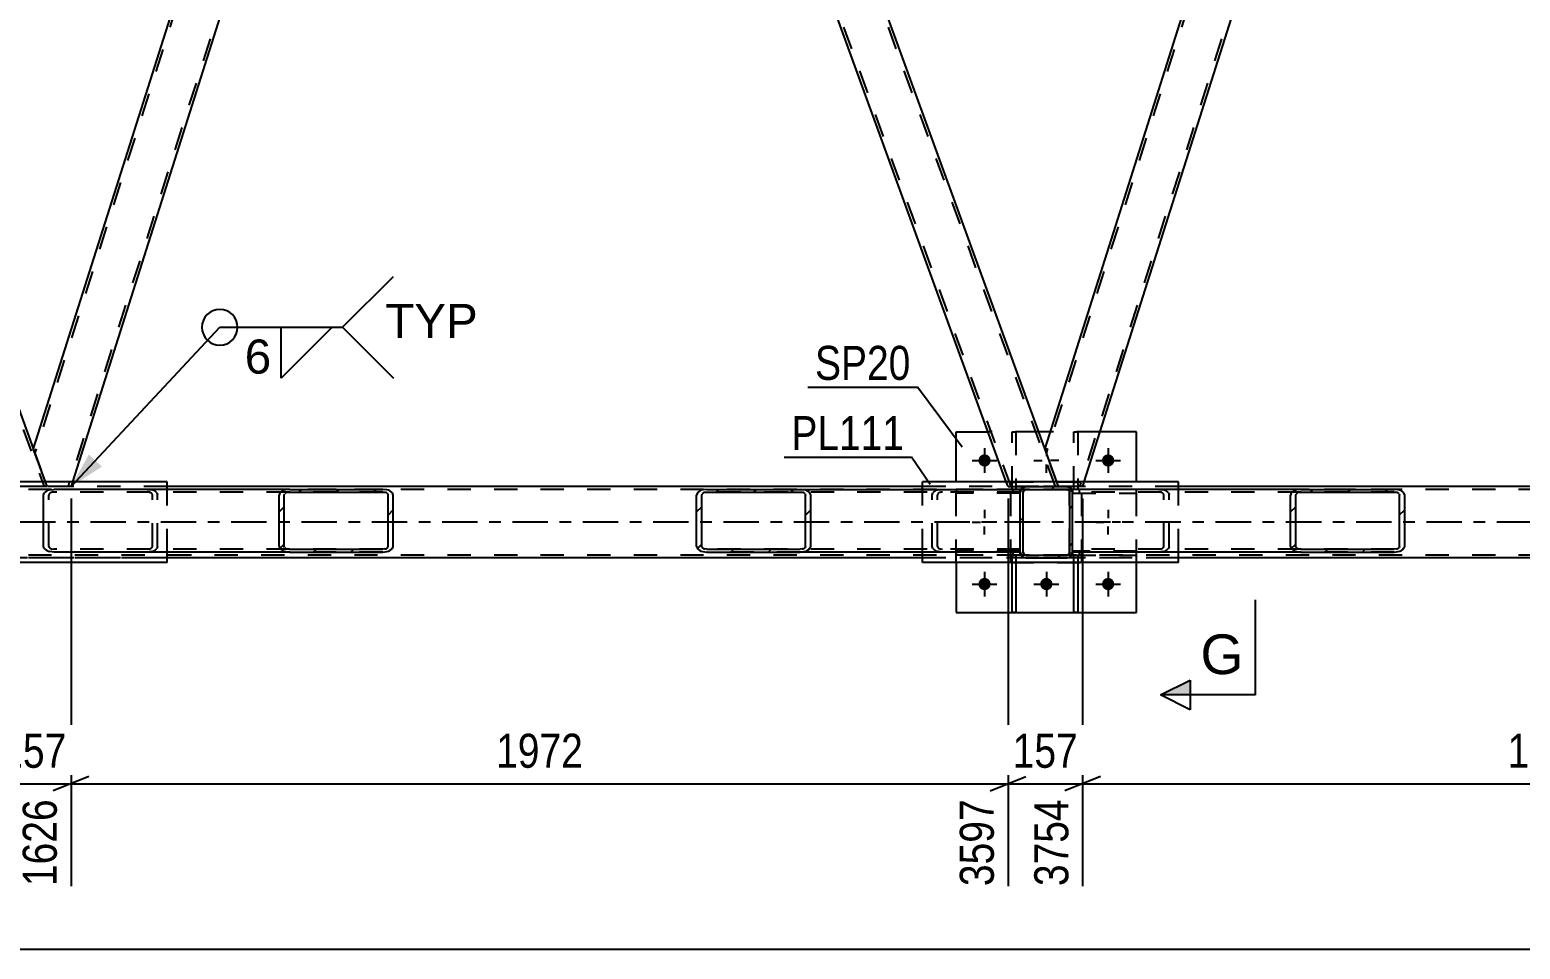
# Model space of a CAD drawing. Header units: millimetres. Extents: x -777 to 412, y -850 to -9.
# Drawn here: x -600.9 to -475.5, y -425.1 to -347.7 of the extents above; entities that cross this region are included whole.
import ezdxf

# ---------------------------------------------------------------- set-up
doc = ezdxf.new("R2010")
doc.units = ezdxf.units.MM
doc.linetypes.add('DXK_LINE_DOT2', pattern=[3.9198, 1.9599, -1.9599])
doc.linetypes.add('DXK_LINE_DOT3', pattern=[5.9187, 2.979, -0.9799, 0.9799, -0.9799])
doc.styles.add('Arial', font='ARIAL.TTF', dxfattribs={"height": 0.2})
doc.styles.add('Arial Narrow', font='ARIALN.TTF', dxfattribs={"height": 0.2})

# ---------------------------------------------------------------- blocks, each defined once
blk = doc.blocks.new('Part-570390744-11806 - 11758')
at = {"linetype": 'Continuous'}
h = blk.add_hatch(dxfattribs=at)
h.set_pattern_fill('', scale=0.7, style=0, pattern_type=0)
h.set_pattern_definition([(45, (-544.764, -391.369), (-1.57154, 1.57154), [])])
h.paths.add_polyline_path([(-544.83, -391.19), (-544.76, -391.37), (-544.57, -391.52), (-544.29, -391.63), (-543.96, -391.67), (-536.1, -391.67), (-535.76, -391.63), (-535.48, -391.52), (-535.29, -391.37), (-535.22, -391.19), (-535.22, -386.87), (-535.29, -386.68), (-535.48, -386.53), (-535.76, -386.42), (-536.1, -386.39), (-543.96, -386.39), (-544.29, -386.42), (-544.57, -386.53), (-544.76, -386.68), (-544.83, -386.87)])
h.paths.add_polyline_path([(-544.36, -386.77), (-544.27, -386.7), (-544.12, -386.64), (-543.96, -386.63), (-536.1, -386.63), (-535.93, -386.64), (-535.79, -386.7), (-535.69, -386.77), (-535.66, -386.87), (-535.66, -391.19), (-535.69, -391.28), (-535.79, -391.36), (-535.93, -391.41), (-536.1, -391.43), (-543.96, -391.43), (-544.12, -391.41), (-544.27, -391.36), (-544.36, -391.28), (-544.39, -391.19), (-544.39, -386.87)])
at = {"color": 2, "linetype": 'Continuous'}
for p, q in [((-544.76, -386.68), (-544.83, -386.87)), ((-544.83, -391.19), (-544.83, -386.87)), ((-544.39, -386.87), (-544.36, -386.77)), ((-544.39, -391.19), (-544.39, -386.87)), ((-543.96, -386.39), (-544.29, -386.42)), ((-544.12, -386.64), (-543.96, -386.63)), ((-543.96, -386.39), (-536.1, -386.39)), ((-543.96, -386.63), (-536.1, -386.63)), ((-536.1, -386.39), (-517.58, -386.39)), ((-535.76, -386.42), (-536.1, -386.39)), ((-536.1, -386.63), (-535.93, -386.64)), ((-535.69, -386.77), (-535.66, -386.87)), ((-535.66, -391.19), (-535.66, -386.87)), ((-535.22, -386.87), (-535.29, -386.68)), ((-535.22, -391.19), (-535.22, -386.87)), ((-517.58, -386.39), (-517.58, -386.42)), ((-517.58, -386.42), (-517.58, -386.64)), ((-544.83, -391.19), (-544.76, -391.37)), ((-544.36, -391.28), (-544.39, -391.19)), ((-535.66, -391.19), (-535.69, -391.28)), ((-535.29, -391.37), (-535.22, -391.19)), ((-544.29, -391.63), (-543.96, -391.67)), ((-543.96, -391.43), (-544.12, -391.41)), ((-543.96, -391.43), (-536.1, -391.43)), ((-543.96, -391.67), (-536.1, -391.67)), ((-535.93, -391.41), (-536.1, -391.43)), ((-536.1, -391.67), (-535.76, -391.63)), ((-517.58, -391.67), (-536.1, -391.67))]:
    blk.add_line(p, q, dxfattribs=at)
at = {"color": 7, "linetype": 'DXK_LINE_DOT2'}
for p, q in [((-543.96, -386.39), (-536.1, -386.39)), ((-517.58, -386.63), (-543.96, -386.63)), ((-525, -386.87), (-524.93, -386.68)), ((-525, -391.19), (-525, -386.87)), ((-524.53, -386.77), (-524.56, -386.87)), ((-524.56, -391.19), (-524.56, -386.87)), ((-524.46, -386.42), (-524.13, -386.39)), ((-524.13, -386.63), (-524.3, -386.64)), ((-517.58, -391.67), (-517.58, -386.64)), ((-524.93, -391.37), (-525, -391.19)), ((-524.56, -391.19), (-524.53, -391.28)), ((-517.58, -391.43), (-543.96, -391.43)), ((-536.1, -391.67), (-543.96, -391.67)), ((-524.13, -391.67), (-524.46, -391.63)), ((-524.3, -391.41), (-524.13, -391.43))]:
    blk.add_line(p, q, dxfattribs=at)
at = {"color": 2, "linetype": 'Continuous'}
for centre, radius, start, end in [((-544.16, -387.23), 0.817, 99.5182, 138.0638), ((-544.06, -387.05), 0.409, 99.5182, 138.0638), ((-536, -387.05), 0.409, 41.9363, 80.4819), ((-535.9, -387.23), 0.817, 41.9363, 80.4819), ((-544.16, -390.82), 0.817, 221.9363, 260.4819), ((-544.06, -391), 0.409, 221.9363, 260.4819), ((-536, -391), 0.409, 279.5182, 318.0638), ((-535.9, -390.82), 0.817, 279.5182, 318.0638)]:
    blk.add_arc(centre, radius, start, end, dxfattribs=at)
at = {"color": 7, "linetype": 'DXK_LINE_DOT2'}
for centre, radius, start, end in [((-524.33, -387.23), 0.817, 99.5182, 138.0638), ((-524.23, -387.05), 0.409, 99.5182, 138.0638), ((-524.33, -390.82), 0.817, 221.9363, 260.4819), ((-524.23, -391), 0.409, 221.9363, 260.4819)]:
    blk.add_arc(centre, radius, start, end, dxfattribs=at)
blk = doc.blocks.new('Part-570390744-11826 - 11758')
at = {"color": 7, "linetype": 'DXK_LINE_DOT2'}
for p, q in [((-563.69, -267.16), (-600.52, -383.33)), ((-563.94, -267.16), (-564.06, -267.56)), ((-563.94, -267.16), (-561.92, -267.16)), ((-561.92, -267.16), (-561.78, -267.56)), ((-560.89, -270), (-597.73, -386.16)), ((-599.49, -386.16), (-599.64, -385.76)), ((-597.48, -386.16), (-599.49, -386.16)), ((-597.35, -385.76), (-597.48, -386.16))]:
    blk.add_line(p, q, dxfattribs=at)
at = {"color": 2, "linetype": 'Continuous'}
for p, q in [((-564.06, -267.56), (-600.66, -382.96)), ((-561.78, -267.56), (-560.76, -270.37)), ((-560.76, -270.37), (-597.35, -385.76)), ((-599.64, -385.76), (-600.66, -382.96))]:
    blk.add_line(p, q, dxfattribs=at)
blk = doc.blocks.new('Part-570390744-11891 - 11758')
at = {"color": 7, "linetype": 'DXK_LINE_DOT2'}
for p, q in [((-589.39, -386.16), (-610.94, -386.16)), ((-504.26, -386.16), (-525.8, -386.16)), ((-54.26, -386.4), (-662.51, -386.4)), ((-54.26, -391.92), (-662.51, -391.92)), ((-54.26, -392.16), (-610.94, -392.16)), ((-589.39, -392.16), (-610.94, -392.16)), ((-504.26, -392.16), (-525.8, -392.16))]:
    blk.add_line(p, q, dxfattribs=at)
at = {"color": 2, "linetype": 'Continuous'}
for p, q in [((-525.8, -386.16), (-589.39, -386.16)), ((-440.67, -386.16), (-504.26, -386.16)), ((-525.8, -392.16), (-589.39, -392.16)), ((-440.67, -392.16), (-504.26, -392.16))]:
    blk.add_line(p, q, dxfattribs=at)
at = {"color": 7, "linetype": 'DXK_LINE_DOT3'}
blk.add_line((-54.26, -389.16), (-662.51, -389.16), dxfattribs=at)
blk = doc.blocks.new('Part-570390744-11831 - 11758')
at = {"color": 7, "linetype": 'DXK_LINE_DOT2'}
for p, q in [((-478.55, -267.16), (-515.39, -383.33)), ((-478.8, -267.16), (-478.93, -267.56)), ((-478.8, -267.16), (-476.79, -267.16)), ((-476.79, -267.16), (-476.65, -267.56)), ((-475.76, -270), (-512.59, -386.16)), ((-514.36, -386.16), (-514.5, -385.76)), ((-512.34, -386.16), (-514.36, -386.16)), ((-512.22, -385.76), (-512.34, -386.16))]:
    blk.add_line(p, q, dxfattribs=at)
at = {"color": 2, "linetype": 'Continuous'}
for p, q in [((-478.93, -267.56), (-515.52, -382.96)), ((-476.65, -267.56), (-475.62, -270.37)), ((-475.62, -270.37), (-512.22, -385.76)), ((-514.5, -385.76), (-515.52, -382.96))]:
    blk.add_line(p, q, dxfattribs=at)
blk = doc.blocks.new('Part-570390744-11848 - 11758')
at = {"color": 7, "linetype": 'DXK_LINE_DOT2'}
for p, q in [((-642.8, -267.16), (-647.06, -267.16)), ((-647.06, -267.16), (-646.91, -267.56)), ((-646.8, -267.16), (-603.49, -386.16)), ((-643.06, -267.16), (-599.75, -386.16)), ((-642.8, -267.16), (-642.66, -267.56)), ((-600.66, -382.96), (-599.49, -386.16)), ((-603.89, -385.76), (-603.75, -386.16)), ((-599.49, -386.16), (-603.75, -386.16))]:
    blk.add_line(p, q, dxfattribs=at)
at = {"color": 2, "linetype": 'Continuous'}
for p, q in [((-646.91, -267.56), (-603.89, -385.76)), ((-642.66, -267.56), (-600.66, -382.96))]:
    blk.add_line(p, q, dxfattribs=at)
blk = doc.blocks.new('Part-570390744-11853 - 11758')
at = {"color": 7, "linetype": 'DXK_LINE_DOT2'}
for p, q in [((-557.67, -267.16), (-561.92, -267.16)), ((-560.76, -270.37), (-561.92, -267.16)), ((-518.36, -386.16), (-561.67, -267.16)), ((-514.61, -386.16), (-557.92, -267.16)), ((-557.52, -267.56), (-557.67, -267.16)), ((-514.36, -386.16), (-515.52, -382.96)), ((-518.61, -386.16), (-518.76, -385.76)), ((-518.61, -386.16), (-514.36, -386.16))]:
    blk.add_line(p, q, dxfattribs=at)
at = {"color": 2, "linetype": 'Continuous'}
for p, q in [((-515.52, -382.96), (-557.52, -267.56)), ((-518.76, -385.76), (-560.76, -270.37))]:
    blk.add_line(p, q, dxfattribs=at)
blk = doc.blocks.new('Part-570390744-11858 - 11758')
at = {"color": 7, "linetype": 'DXK_LINE_DOT2'}
for p, q in [((-472.53, -267.16), (-476.79, -267.16)), ((-475.62, -270.37), (-476.79, -267.16)), ((-433.22, -386.16), (-476.54, -267.16)), ((-429.48, -386.16), (-472.79, -267.16)), ((-472.39, -267.56), (-472.53, -267.16)), ((-429.22, -386.16), (-430.39, -382.96)), ((-433.48, -386.16), (-433.62, -385.76)), ((-433.48, -386.16), (-429.22, -386.16))]:
    blk.add_line(p, q, dxfattribs=at)
at = {"color": 2, "linetype": 'Continuous'}
for p, q in [((-430.39, -382.96), (-472.39, -267.56)), ((-433.62, -385.76), (-475.62, -270.37))]:
    blk.add_line(p, q, dxfattribs=at)
blk = doc.blocks.new('Part-570390744-11873 - 11758')
at = {"linetype": 'Continuous'}
h = blk.add_hatch(dxfattribs=at)
h.set_pattern_fill('', scale=0.7, style=0, pattern_type=0)
h.set_pattern_definition([(45, (-517.4402, -392.0184), (-1.57154, 1.57154), [])])
h.paths.add_polyline_path([(-517.54, -391.86), (-517.44, -392.02), (-517.28, -392.12), (-517.1, -392.16), (-513.66, -392.16), (-513.48, -392.12), (-513.32, -392.02), (-513.22, -391.86), (-513.18, -391.68), (-513.18, -386.64), (-513.22, -386.46), (-513.32, -386.3), (-513.48, -386.2), (-513.66, -386.16), (-517.1, -386.16), (-517.28, -386.2), (-517.44, -386.3), (-517.54, -386.46), (-517.58, -386.64), (-517.58, -391.68)])
h.paths.add_polyline_path([(-517.34, -386.64), (-517.32, -386.55), (-517.27, -386.47), (-517.19, -386.42), (-517.1, -386.4), (-513.66, -386.4), (-513.57, -386.42), (-513.49, -386.47), (-513.44, -386.55), (-513.42, -386.64), (-513.42, -391.68), (-513.44, -391.77), (-513.49, -391.85), (-513.57, -391.9), (-513.66, -391.92), (-517.1, -391.92), (-517.19, -391.9), (-517.27, -391.85), (-517.32, -391.77), (-517.34, -391.68)])
at = {"color": 7, "linetype": 'DXK_LINE_DOT2'}
for p, q in [((-517.28, -386.2), (-517.1, -386.16)), ((-517.1, -386.16), (-513.66, -386.16)), ((-513.66, -386.16), (-513.48, -386.2)), ((-517.58, -386.64), (-517.54, -386.46)), ((-517.58, -391.68), (-517.58, -386.64)), ((-517.32, -386.55), (-517.34, -386.64)), ((-517.34, -391.68), (-517.34, -386.64)), ((-517.27, -386.47), (-517.32, -386.55)), ((-517.19, -386.42), (-517.27, -386.47)), ((-517.1, -386.4), (-517.19, -386.42)), ((-513.66, -386.4), (-517.1, -386.4)), ((-513.57, -386.42), (-513.66, -386.4)), ((-513.49, -386.47), (-513.57, -386.42)), ((-513.44, -386.55), (-513.49, -386.47)), ((-513.42, -386.64), (-513.44, -386.55)), ((-513.42, -391.68), (-513.42, -386.64)), ((-513.22, -386.46), (-513.18, -386.64)), ((-513.18, -391.68), (-513.18, -386.64)), ((-517.54, -391.86), (-517.58, -391.68)), ((-517.34, -391.68), (-517.32, -391.77)), ((-517.32, -391.77), (-517.27, -391.85)), ((-517.1, -392.16), (-517.28, -392.12)), ((-517.27, -391.85), (-517.19, -391.9)), ((-517.19, -391.9), (-517.1, -391.92)), ((-517.1, -391.92), (-513.66, -391.92)), ((-517.1, -392.16), (-513.66, -392.16)), ((-513.66, -391.92), (-513.57, -391.9)), ((-513.48, -392.12), (-513.66, -392.16)), ((-513.57, -391.9), (-513.49, -391.85)), ((-513.49, -391.85), (-513.44, -391.77)), ((-513.44, -391.77), (-513.42, -391.68)), ((-513.18, -391.68), (-513.22, -391.86))]:
    blk.add_line(p, q, dxfattribs=at)
at = {"color": 2, "linetype": 'Continuous'}
for p, q in [((-517.1, -386.16), (-517.28, -386.2)), ((-517.1, -386.16), (-513.66, -386.16)), ((-513.48, -386.2), (-513.66, -386.16)), ((-517.54, -386.46), (-517.58, -386.64)), ((-517.58, -391.68), (-517.58, -386.64)), ((-517.34, -386.64), (-517.32, -386.55)), ((-517.34, -391.68), (-517.34, -386.64)), ((-517.32, -386.55), (-517.27, -386.47)), ((-517.27, -386.47), (-517.19, -386.42)), ((-517.19, -386.42), (-517.1, -386.4)), ((-517.1, -386.4), (-513.66, -386.4)), ((-513.66, -386.4), (-513.57, -386.42)), ((-513.57, -386.42), (-513.49, -386.47)), ((-513.49, -386.47), (-513.44, -386.55)), ((-513.44, -386.55), (-513.42, -386.64)), ((-513.42, -391.68), (-513.42, -386.64)), ((-513.18, -386.64), (-513.22, -386.46)), ((-513.18, -391.68), (-513.18, -386.64)), ((-517.58, -391.68), (-517.54, -391.86)), ((-517.32, -391.77), (-517.34, -391.68)), ((-517.27, -391.85), (-517.32, -391.77)), ((-517.28, -392.12), (-517.1, -392.16)), ((-517.19, -391.9), (-517.27, -391.85)), ((-517.1, -391.92), (-517.19, -391.9)), ((-517.1, -391.92), (-513.66, -391.92)), ((-517.1, -392.16), (-513.66, -392.16)), ((-513.57, -391.9), (-513.66, -391.92)), ((-513.66, -392.16), (-513.48, -392.12)), ((-513.49, -391.85), (-513.57, -391.9)), ((-513.44, -391.77), (-513.49, -391.85)), ((-513.42, -391.68), (-513.44, -391.77)), ((-513.22, -391.86), (-513.18, -391.68))]:
    blk.add_line(p, q, dxfattribs=at)
at = {"color": 7, "linetype": 'DXK_LINE_DOT2'}
for centre, start, end in [((-517.1, -386.64), 112.5001, 157.5001), ((-513.66, -386.64), 22.5001, 67.5001), ((-517.1, -391.68), 202.5001, 247.5001), ((-513.66, -391.68), 292.5001, 337.5001)]:
    blk.add_arc(centre, 0.48, start, end, dxfattribs=at)
at = {"color": 2, "linetype": 'Continuous'}
for centre, start, end in [((-517.1, -386.64), 112.5001, 157.5001), ((-513.66, -386.64), 22.5001, 67.5001), ((-517.1, -391.68), 202.5001, 247.5001), ((-513.66, -391.68), 292.5001, 337.5001)]:
    blk.add_arc(centre, 0.48, start, end, dxfattribs=at)
blk = doc.blocks.new('Part-570390744-11921 - 11758')
at = {"linetype": 'Continuous'}
h = blk.add_hatch(dxfattribs=at)
h.set_pattern_fill('', scale=0.7, style=0, pattern_type=0)
h.set_pattern_definition([(45, (-494.7678, -391.369), (-1.57154, 1.57154), [])])
h.paths.add_polyline_path([(-494.83, -391.19), (-494.77, -391.37), (-494.58, -391.52), (-494.3, -391.63), (-493.96, -391.67), (-486.1, -391.67), (-485.77, -391.63), (-485.48, -391.52), (-485.29, -391.37), (-485.23, -391.19), (-485.23, -386.87), (-485.29, -386.68), (-485.48, -386.53), (-485.77, -386.42), (-486.1, -386.39), (-493.96, -386.39), (-494.3, -386.42), (-494.58, -386.53), (-494.77, -386.68), (-494.83, -386.87)])
h.paths.add_polyline_path([(-494.36, -386.77), (-494.27, -386.7), (-494.13, -386.64), (-493.96, -386.63), (-486.1, -386.63), (-485.93, -386.64), (-485.79, -386.7), (-485.7, -386.77), (-485.66, -386.87), (-485.66, -391.19), (-485.7, -391.28), (-485.79, -391.35), (-485.93, -391.41), (-486.1, -391.43), (-493.96, -391.43), (-494.13, -391.41), (-494.27, -391.35), (-494.36, -391.28), (-494.4, -391.19), (-494.4, -386.87)])
at = {"color": 2, "linetype": 'Continuous'}
for p, q in [((-513.18, -386.64), (-513.18, -386.39)), ((-493.96, -386.39), (-513.18, -386.39)), ((-494.77, -386.68), (-494.83, -386.87)), ((-494.83, -391.19), (-494.83, -386.87)), ((-494.4, -386.87), (-494.36, -386.77)), ((-494.4, -391.19), (-494.4, -386.87)), ((-493.96, -386.39), (-494.3, -386.42)), ((-494.13, -386.64), (-493.96, -386.63)), ((-493.96, -386.39), (-486.1, -386.39)), ((-493.96, -386.63), (-486.1, -386.63)), ((-485.77, -386.42), (-486.1, -386.39)), ((-486.1, -386.63), (-485.93, -386.64)), ((-485.7, -386.77), (-485.66, -386.87)), ((-485.66, -391.19), (-485.66, -386.87)), ((-485.23, -386.87), (-485.29, -386.68)), ((-485.23, -391.19), (-485.23, -386.87)), ((-494.83, -391.19), (-494.77, -391.37)), ((-494.36, -391.28), (-494.4, -391.19)), ((-485.66, -391.19), (-485.7, -391.28)), ((-485.29, -391.37), (-485.23, -391.19)), ((-493.96, -391.67), (-513.18, -391.67)), ((-494.3, -391.63), (-493.96, -391.67)), ((-493.96, -391.43), (-494.13, -391.41)), ((-493.96, -391.43), (-486.1, -391.43)), ((-493.96, -391.67), (-486.1, -391.67)), ((-485.93, -391.41), (-486.1, -391.43)), ((-486.1, -391.67), (-485.77, -391.63))]:
    blk.add_line(p, q, dxfattribs=at)
at = {"color": 7, "linetype": 'DXK_LINE_DOT2'}
for p, q in [((-486.1, -386.63), (-513.18, -386.63)), ((-513.18, -391.67), (-513.18, -386.64)), ((-505.93, -386.39), (-505.59, -386.42)), ((-505.76, -386.64), (-505.93, -386.63)), ((-505.49, -386.87), (-505.53, -386.77)), ((-505.49, -391.19), (-505.49, -386.87)), ((-505.12, -386.68), (-505.06, -386.87)), ((-505.06, -391.19), (-505.06, -386.87)), ((-486.1, -386.39), (-493.96, -386.39)), ((-505.53, -391.28), (-505.49, -391.19)), ((-505.06, -391.19), (-505.12, -391.37)), ((-486.1, -391.43), (-513.18, -391.43)), ((-505.93, -391.43), (-505.76, -391.41)), ((-505.59, -391.63), (-505.93, -391.67)), ((-486.1, -391.67), (-493.96, -391.67))]:
    blk.add_line(p, q, dxfattribs=at)
for centre, radius, start, end in [((-505.83, -387.05), 0.409, 41.9363, 80.4819), ((-505.73, -387.23), 0.817, 41.9363, 80.4819), ((-505.83, -391), 0.409, 279.5182, 318.0638), ((-505.73, -390.82), 0.817, 279.5182, 318.0638)]:
    blk.add_arc(centre, radius, start, end, dxfattribs=at)
at = {"color": 2, "linetype": 'Continuous'}
for centre, radius, start, end in [((-494.16, -387.23), 0.817, 99.5182, 138.0638), ((-494.06, -387.05), 0.409, 99.5182, 138.0638), ((-486, -387.05), 0.409, 41.9363, 80.4819), ((-485.9, -387.23), 0.817, 41.9363, 80.4819), ((-494.16, -390.82), 0.817, 221.9363, 260.4819), ((-494.06, -391), 0.409, 221.9363, 260.4819), ((-486, -391), 0.409, 279.5182, 318.0638), ((-485.9, -390.82), 0.817, 279.5182, 318.0638)]:
    blk.add_arc(centre, radius, start, end, dxfattribs=at)
blk = doc.blocks.new('Part-570390744-11963 - 11758')
at = {"color": 2, "linetype": 'Continuous'}
for p, q in [((-589.39, -385.76), (-610.94, -385.76)), ((-610.94, -392.56), (-610.94, -385.76)), ((-589.39, -386.39), (-589.39, -385.76)), ((-589.39, -392.56), (-610.94, -392.56)), ((-589.39, -392.56), (-589.39, -391.67))]:
    blk.add_line(p, q, dxfattribs=at)
at = {"color": 7, "linetype": 'DXK_LINE_DOT2'}
blk.add_line((-589.39, -391.67), (-589.39, -386.39), dxfattribs=at)
blk = doc.blocks.new('Part-570390744-11968 - 11758')
at = {"color": 2, "linetype": 'Continuous'}
for p, q in [((-504.26, -385.76), (-525.8, -385.76)), ((-525.8, -386.39), (-525.8, -385.76)), ((-504.26, -386.39), (-504.26, -385.76)), ((-525.8, -392.56), (-525.8, -391.67)), ((-504.26, -392.56), (-525.8, -392.56)), ((-504.26, -392.56), (-504.26, -391.67))]:
    blk.add_line(p, q, dxfattribs=at)
at = {"color": 7, "linetype": 'DXK_LINE_DOT2'}
for p, q in [((-525.8, -391.67), (-525.8, -386.39)), ((-504.26, -391.67), (-504.26, -386.39))]:
    blk.add_line(p, q, dxfattribs=at)
blk = doc.blocks.new('Part-570390744-11994 - 11758')
at = {"linetype": 'Continuous'}
h = blk.add_hatch(dxfattribs=at)
h.set_pattern_fill('', scale=0.7, style=0, pattern_type=0)
h.set_pattern_definition([(45, (-579.902, -391.369), (-1.57154, 1.57154), [])])
h.paths.add_polyline_path([(-579.97, -391.19), (-579.9, -391.37), (-579.71, -391.52), (-579.43, -391.63), (-579.1, -391.67), (-571.23, -391.67), (-570.9, -391.63), (-570.62, -391.52), (-570.43, -391.37), (-570.36, -391.19), (-570.36, -386.87), (-570.43, -386.68), (-570.62, -386.53), (-570.9, -386.42), (-571.23, -386.39), (-579.1, -386.39), (-579.43, -386.42), (-579.71, -386.53), (-579.9, -386.68), (-579.97, -386.87)])
h.paths.add_polyline_path([(-579.5, -386.77), (-579.4, -386.7), (-579.26, -386.64), (-579.1, -386.63), (-571.23, -386.63), (-571.07, -386.64), (-570.93, -386.7), (-570.83, -386.77), (-570.8, -386.87), (-570.8, -391.19), (-570.83, -391.28), (-570.93, -391.36), (-571.07, -391.41), (-571.23, -391.43), (-579.1, -391.43), (-579.26, -391.41), (-579.4, -391.36), (-579.5, -391.28), (-579.53, -391.19), (-579.53, -386.87)])
at = {"color": 2, "linetype": 'Continuous'}
for p, q in [((-599.8, -386.87), (-599.73, -386.68)), ((-599.8, -391.19), (-599.8, -386.87)), ((-599.26, -386.42), (-598.92, -386.39)), ((-579.1, -386.39), (-598.92, -386.39)), ((-579.9, -386.68), (-579.97, -386.87)), ((-579.97, -391.19), (-579.97, -386.87)), ((-579.53, -386.87), (-579.5, -386.77)), ((-579.53, -391.19), (-579.53, -386.87)), ((-579.1, -386.39), (-579.43, -386.42)), ((-579.26, -386.64), (-579.1, -386.63)), ((-579.1, -386.39), (-571.23, -386.39)), ((-579.1, -386.63), (-571.23, -386.63)), ((-570.9, -386.42), (-571.23, -386.39)), ((-571.23, -386.63), (-571.07, -386.64)), ((-570.83, -386.77), (-570.8, -386.87)), ((-570.8, -391.19), (-570.8, -386.87)), ((-570.36, -386.87), (-570.43, -386.68)), ((-570.36, -391.19), (-570.36, -386.87)), ((-599.73, -391.37), (-599.8, -391.19)), ((-579.97, -391.19), (-579.9, -391.37)), ((-579.5, -391.28), (-579.53, -391.19)), ((-570.8, -391.19), (-570.83, -391.28)), ((-570.43, -391.37), (-570.36, -391.19)), ((-598.92, -391.67), (-599.26, -391.63)), ((-579.1, -391.67), (-598.92, -391.67)), ((-579.43, -391.63), (-579.1, -391.67)), ((-579.1, -391.43), (-579.26, -391.41)), ((-579.1, -391.43), (-571.23, -391.43)), ((-579.1, -391.67), (-571.23, -391.67)), ((-571.07, -391.41), (-571.23, -391.43)), ((-571.23, -391.67), (-570.9, -391.63))]:
    blk.add_line(p, q, dxfattribs=at)
at = {"color": 7, "linetype": 'DXK_LINE_DOT2'}
for p, q in [((-599.33, -386.77), (-599.36, -386.87)), ((-599.36, -391.19), (-599.36, -386.87)), ((-598.92, -386.63), (-599.09, -386.64)), ((-571.23, -386.63), (-598.92, -386.63)), ((-591.06, -386.39), (-590.73, -386.42)), ((-590.9, -386.64), (-591.06, -386.63)), ((-590.63, -386.87), (-590.66, -386.77)), ((-590.63, -391.19), (-590.63, -386.87)), ((-590.26, -386.68), (-590.19, -386.87)), ((-590.19, -391.19), (-590.19, -386.87)), ((-571.23, -386.39), (-579.1, -386.39)), ((-599.36, -391.19), (-599.33, -391.28)), ((-590.66, -391.28), (-590.63, -391.19)), ((-590.19, -391.19), (-590.26, -391.37)), ((-599.09, -391.41), (-598.92, -391.43)), ((-571.23, -391.43), (-598.92, -391.43)), ((-591.06, -391.43), (-590.9, -391.41)), ((-590.73, -391.63), (-591.06, -391.67)), ((-571.23, -391.67), (-579.1, -391.67))]:
    blk.add_line(p, q, dxfattribs=at)
at = {"color": 2, "linetype": 'Continuous'}
for centre, radius, start, end in [((-599.12, -387.23), 0.817, 99.5182, 138.0638), ((-579.29, -387.23), 0.817, 99.5182, 138.0638), ((-579.19, -387.05), 0.409, 99.5182, 138.0638), ((-571.13, -387.05), 0.409, 41.9363, 80.4819), ((-571.03, -387.23), 0.817, 41.9363, 80.4819), ((-599.12, -390.82), 0.817, 221.9363, 260.4819), ((-579.29, -390.82), 0.817, 221.9363, 260.4819), ((-579.19, -391), 0.409, 221.9363, 260.4819), ((-571.13, -391), 0.409, 279.5182, 318.0638), ((-571.03, -390.82), 0.817, 279.5182, 318.0638)]:
    blk.add_arc(centre, radius, start, end, dxfattribs=at)
at = {"color": 7, "linetype": 'DXK_LINE_DOT2'}
for centre, radius, start, end in [((-599.02, -387.05), 0.409, 99.5182, 138.0638), ((-590.96, -387.05), 0.409, 41.9363, 80.4819), ((-590.86, -387.23), 0.817, 41.9363, 80.4819), ((-599.02, -391), 0.409, 221.9363, 260.4819), ((-590.96, -391), 0.409, 279.5182, 318.0638), ((-590.86, -390.82), 0.817, 279.5182, 318.0638)]:
    blk.add_arc(centre, radius, start, end, dxfattribs=at)
blk = doc.blocks.new('Part-570390744-12023 - 11758')
at = {"color": 7, "linetype": 'DXK_LINE_DOT2'}
for p, q in [((-518.27, -392.56), (-518.27, -391.92)), ((-518.27, -391.92), (-517.95, -391.92)), ((-518.27, -392.52), (-517.95, -392.52)), ((-517.95, -391.92), (-517.95, -392.56))]:
    blk.add_line(p, q, dxfattribs=at)
at = {"color": 2, "linetype": 'Continuous'}
for p, q in [((-518.27, -396.76), (-518.27, -392.56)), ((-517.95, -392.56), (-517.95, -396.76)), ((-517.95, -396.76), (-518.27, -396.76))]:
    blk.add_line(p, q, dxfattribs=at)
blk = doc.blocks.new('Part-570390744-12024 - 11758')
at = {"color": 7, "linetype": 'DXK_LINE_DOT2'}
for p, q in [((-518.39, -392.56), (-518.39, -385.76)), ((-518.39, -385.76), (-512.39, -385.76)), ((-512.39, -392.56), (-512.39, -385.76)), ((-518.39, -392.56), (-512.39, -392.56))]:
    blk.add_line(p, q, dxfattribs=at)
blk = doc.blocks.new('Part-570390744-12025 - 11758')
at = {"color": 7, "linetype": 'DXK_LINE_DOT2'}
for p, q in [((-517.11, -386.16), (-517.3, -386.2)), ((-517.3, -386.2), (-517.11, -386.16)), ((-513.67, -386.16), (-517.11, -386.16)), ((-513.49, -386.2), (-513.67, -386.16)), ((-513.67, -386.16), (-513.49, -386.2)), ((-517.56, -386.47), (-517.59, -386.64)), ((-517.59, -386.64), (-517.56, -386.47)), ((-517.59, -391.68), (-517.59, -386.64)), ((-517.56, -386.46), (-517.56, -386.47)), ((-517.56, -386.47), (-517.56, -386.46)), ((-517.33, -386.55), (-517.35, -386.64)), ((-517.35, -391.68), (-517.35, -386.64)), ((-517.28, -386.47), (-517.33, -386.55)), ((-517.2, -386.42), (-517.28, -386.47)), ((-517.11, -386.4), (-517.2, -386.42)), ((-513.67, -386.4), (-517.11, -386.4)), ((-513.58, -386.42), (-513.67, -386.4)), ((-513.5, -386.47), (-513.58, -386.42)), ((-513.45, -386.55), (-513.5, -386.47)), ((-513.43, -386.64), (-513.45, -386.55)), ((-513.43, -391.68), (-513.43, -386.64)), ((-513.23, -386.47), (-513.23, -386.46)), ((-513.23, -386.46), (-513.23, -386.47)), ((-513.19, -386.64), (-513.23, -386.47)), ((-513.23, -386.47), (-513.19, -386.64)), ((-513.19, -391.68), (-513.19, -386.64)), ((-517.59, -391.68), (-517.57, -391.77)), ((-517.57, -391.77), (-517.59, -391.68)), ((-517.57, -391.77), (-517.56, -391.86)), ((-517.56, -391.86), (-517.57, -391.77)), ((-517.35, -391.68), (-517.33, -391.77)), ((-517.33, -391.77), (-517.28, -391.85)), ((-517.3, -392.12), (-517.11, -392.16)), ((-517.11, -392.16), (-517.3, -392.12)), ((-517.28, -391.85), (-517.2, -391.9)), ((-517.2, -391.9), (-517.11, -391.92)), ((-513.67, -391.92), (-517.11, -391.92)), ((-513.67, -392.16), (-517.11, -392.16)), ((-513.67, -391.92), (-513.58, -391.9)), ((-513.67, -392.16), (-513.49, -392.12)), ((-513.49, -392.12), (-513.67, -392.16)), ((-513.58, -391.9), (-513.5, -391.85)), ((-513.5, -391.85), (-513.45, -391.77)), ((-513.45, -391.77), (-513.43, -391.68)), ((-513.23, -391.86), (-513.21, -391.77)), ((-513.21, -391.77), (-513.23, -391.86)), ((-513.21, -391.77), (-513.19, -391.68)), ((-513.19, -391.68), (-513.21, -391.77))]:
    blk.add_line(p, q, dxfattribs=at)
at = {"color": 7, "linetype": 'DXK_LINE_DOT3'}
blk.add_line((-515.39, -389.16), (-515.39, -389.16), dxfattribs=at)
at = {"color": 7, "linetype": 'DXK_LINE_DOT2'}
for centre, start, end in [((-517.11, -386.64), 112.5001, 157.5001), ((-517.11, -386.64), 112.5001, 157.5001), ((-513.67, -386.64), 22.5001, 67.5001), ((-513.67, -386.64), 22.5001, 67.5001), ((-517.11, -391.68), 202.5001, 247.5001), ((-517.11, -391.68), 202.5001, 247.5001), ((-513.67, -391.68), 292.5001, 337.5001), ((-513.67, -391.68), 292.5001, 337.5001)]:
    blk.add_arc(centre, 0.48, start, end, dxfattribs=at)
blk = doc.blocks.new('Part-570390744-12033 - 11758')
at = {"color": 7, "linetype": 'DXK_LINE_DOT2'}
for p, q in [((-517.59, -391.6), (-522.99, -391.6)), ((-522.99, -391.6), (-522.99, -391.92)), ((-517.59, -391.92), (-522.99, -391.92)), ((-518.19, -391.92), (-518.19, -391.6)), ((-517.59, -391.92), (-517.59, -391.6))]:
    blk.add_line(p, q, dxfattribs=at)
blk = doc.blocks.new('Part-570390744-12034 - 11758')
at = {"color": 7, "linetype": 'DXK_LINE_DOT2'}
for p, q in [((-507.79, -386.4), (-513.19, -386.4)), ((-513.19, -386.4), (-513.19, -386.72)), ((-513.19, -386.72), (-507.79, -386.72)), ((-512.59, -386.72), (-512.59, -386.4)), ((-507.79, -386.72), (-507.79, -386.4))]:
    blk.add_line(p, q, dxfattribs=at)
blk = doc.blocks.new('Part-570390744-12035 - 11758')
at = {"color": 7, "linetype": 'DXK_LINE_DOT2'}
for p, q in [((-507.79, -391.6), (-513.19, -391.6)), ((-513.19, -391.6), (-513.19, -391.92)), ((-513.19, -391.92), (-507.79, -391.92)), ((-512.59, -391.92), (-512.59, -391.6)), ((-507.79, -391.92), (-507.79, -391.6))]:
    blk.add_line(p, q, dxfattribs=at)
blk = doc.blocks.new('Part-570390744-12036 - 11758')
at = {"color": 7, "linetype": 'DXK_LINE_DOT2'}
for p, q in [((-513.07, -386.4), (-513.07, -381.56)), ((-513.07, -381.56), (-512.75, -381.56)), ((-512.75, -381.56), (-512.75, -386.4)), ((-513.07, -385.8), (-512.75, -385.8)), ((-512.75, -386.4), (-513.07, -386.4))]:
    blk.add_line(p, q, dxfattribs=at)
blk = doc.blocks.new('Part-570390744-12037 - 11758')
at = {"color": 7, "linetype": 'DXK_LINE_DOT2'}
for p, q in [((-518.27, -386.4), (-518.27, -381.56)), ((-518.27, -381.56), (-517.95, -381.56)), ((-517.95, -381.56), (-517.95, -386.4)), ((-518.27, -385.8), (-517.95, -385.8)), ((-517.95, -386.4), (-518.27, -386.4))]:
    blk.add_line(p, q, dxfattribs=at)
blk = doc.blocks.new('Part-570390744-12038 - 11758')
at = {"color": 7, "linetype": 'DXK_LINE_DOT2'}
for p, q in [((-513.07, -392.56), (-513.07, -391.92)), ((-513.07, -391.92), (-512.75, -391.92)), ((-513.07, -392.52), (-512.75, -392.52)), ((-512.75, -391.92), (-512.75, -392.56))]:
    blk.add_line(p, q, dxfattribs=at)
at = {"color": 2, "linetype": 'Continuous'}
for p, q in [((-513.07, -396.76), (-513.07, -392.56)), ((-512.75, -392.56), (-512.75, -396.76)), ((-512.75, -396.76), (-513.07, -396.76))]:
    blk.add_line(p, q, dxfattribs=at)
blk = doc.blocks.new('Part-570390744-12097 - 11758')
at = {"color": 2, "linetype": 'Continuous'}
for p, q in [((-522.99, -385.76), (-522.99, -381.56)), ((-522.99, -381.56), (-520.29, -381.56)), ((-515.08, -381.56), (-516.03, -381.56)), ((-507.79, -381.56), (-510.88, -381.56)), ((-507.79, -385.76), (-507.79, -381.56)), ((-522.99, -392.56), (-522.99, -396.76)), ((-507.79, -396.76), (-507.79, -392.56)), ((-522.99, -396.76), (-507.79, -396.76))]:
    blk.add_line(p, q, dxfattribs=at)
at = {"color": 7, "linetype": 'DXK_LINE_DOT2'}
for p, q in [((-516.03, -381.56), (-520.29, -381.56)), ((-510.88, -381.56), (-515.08, -381.56)), ((-522.99, -392.56), (-522.99, -385.76)), ((-507.79, -392.56), (-507.79, -385.76))]:
    blk.add_line(p, q, dxfattribs=at)
blk = doc.blocks.new('Part-570390744-12098 - 11758')
at = {"color": 7, "linetype": 'DXK_LINE_DOT2'}
for p, q in [((-517.59, -386.4), (-522.99, -386.4)), ((-522.99, -386.4), (-522.99, -386.72)), ((-517.59, -386.72), (-522.99, -386.72)), ((-518.19, -386.72), (-518.19, -386.4)), ((-517.59, -386.72), (-517.59, -386.4))]:
    blk.add_line(p, q, dxfattribs=at)
blk = doc.blocks.new('Bolt-570390744-12404 - 11758')
at = {"linetype": 'Continuous'}
for points in [[(-520.07, -383.96, -1), (-521.11, -383.96, -1)], [(-509.67, -383.96, -1), (-510.71, -383.96, -1)], [(-520.07, -394.36, -1), (-521.11, -394.36, -1)], [(-514.87, -394.36, -1), (-515.91, -394.36, -1)], [(-509.67, -394.36, -1), (-510.71, -394.36, -1)]]:
    blk.add_hatch(color=1, dxfattribs=at).paths.add_polyline_path(points)
at = {"color": 1, "linetype": 'Continuous'}
for p, q in [((-520.59, -382.92), (-520.59, -385)), ((-515.39, -382.92), (-515.39, -383.61)), ((-510.19, -382.92), (-510.19, -385)), ((-521.63, -383.96), (-519.55, -383.96)), ((-516.43, -383.96), (-515.74, -383.96)), ((-515.39, -385), (-515.39, -384.31)), ((-514.35, -383.96), (-515.05, -383.96)), ((-511.23, -383.96), (-509.15, -383.96)), ((-520.59, -388.12), (-520.59, -388.81)), ((-510.19, -388.12), (-510.19, -388.81)), ((-521.63, -389.16), (-520.94, -389.16)), ((-520.59, -390.2), (-520.59, -389.51)), ((-519.55, -389.16), (-520.25, -389.16)), ((-511.23, -389.16), (-510.54, -389.16)), ((-510.19, -390.2), (-510.19, -389.51)), ((-509.15, -389.16), (-509.85, -389.16)), ((-520.59, -393.32), (-520.59, -395.4)), ((-515.39, -393.32), (-515.39, -395.4)), ((-510.19, -393.32), (-510.19, -395.4)), ((-521.63, -394.36), (-519.55, -394.36)), ((-516.43, -394.36), (-514.35, -394.36)), ((-511.23, -394.36), (-509.15, -394.36))]:
    blk.add_line(p, q, dxfattribs=at)
blk = doc.blocks.new('StraightDimension-570390744-13197 - 11758')
at = {"color": 7, "linetype": 'Continuous'}
blk.add_line((-708.81, -425.09), (-41.36, -425.09), dxfattribs=at)
blk = doc.blocks.new('StraightDimension-570390744-50514 - 11758')
at = {"color": 7, "linetype": 'Continuous'}
for p, q in [((-597.48, -387.16), (-597.48, -419.78)), ((-518.61, -387.16), (-518.61, -419.78)), ((-595.98, -410.57), (-598.98, -411.77)), ((-597.48, -411.17), (-518.61, -411.17)), ((-520.11, -411.77), (-517.11, -410.57))]:
    blk.add_line(p, q, dxfattribs=at)
at = {"color": 0}
blk.add_wipeout([(-553.79, -410.42), (-553.79, -406.22), (-562.3, -406.22), (-562.3, -410.42)], dxfattribs=at)
at = {"color": 3, "style": 'Arial Narrow'}
blk.add_text('1972', height=2.863, dxfattribs=at).set_placement((-561.7, -409.82))
at = {"color": 0, "linetype": 'Continuous'}
blk.add_wipeout([(-519.21, -411.87), (-523.41, -411.87), (-523.41, -420.38), (-519.21, -420.38)], dxfattribs=at)
at = {"color": 3, "linetype": 'Continuous', "style": 'Arial Narrow'}
blk.add_text('3597', height=2.863, rotation=90.0002, dxfattribs=at).set_placement((-519.81, -419.78))
blk = doc.blocks.new('StraightDimension-570390744-50512 - 11758')
at = {"color": 7, "linetype": 'Continuous'}
for p, q in [((-512.34, -387.16), (-512.34, -419.78)), ((-433.48, -387.16), (-433.48, -419.78)), ((-510.84, -410.57), (-513.84, -411.77)), ((-512.34, -411.17), (-433.48, -411.17)), ((-434.98, -411.77), (-431.98, -410.57))]:
    blk.add_line(p, q, dxfattribs=at)
at = {"color": 0}
blk.add_wipeout([(-468.65, -410.42), (-468.65, -406.22), (-477.17, -406.22), (-477.17, -410.42)], dxfattribs=at)
at = {"color": 3, "style": 'Arial Narrow'}
blk.add_text('1972', height=2.863, dxfattribs=at).set_placement((-476.57, -409.82))
at = {"color": 0, "linetype": 'Continuous'}
blk.add_wipeout([(-434.08, -411.87), (-438.28, -411.87), (-438.28, -420.38), (-434.08, -420.38)], dxfattribs=at)
at = {"color": 3, "linetype": 'Continuous', "style": 'Arial Narrow'}
blk.add_text('5726', height=2.863, rotation=90.0002, dxfattribs=at).set_placement((-434.68, -419.78))
blk = doc.blocks.new('StraightDimension-570390744-50513 - 11758')
at = {"color": 7, "linetype": 'Continuous'}
for p, q in [((-518.61, -387.16), (-518.61, -419.78)), ((-512.34, -387.16), (-512.34, -419.78)), ((-520.11, -411.77), (-517.11, -410.57)), ((-518.61, -411.17), (-512.34, -411.17)), ((-510.84, -410.57), (-513.84, -411.77))]:
    blk.add_line(p, q, dxfattribs=at)
at = {"color": 0}
blk.add_wipeout([(-512.14, -410.42), (-512.14, -406.22), (-518.82, -406.22), (-518.82, -410.42)], dxfattribs=at)
at = {"color": 0, "linetype": 'Continuous'}
blk.add_wipeout([(-512.94, -411.87), (-517.14, -411.87), (-517.14, -420.38), (-512.94, -420.38)], dxfattribs=at)
at = {"color": 3, "style": 'Arial Narrow'}
blk.add_text('157', height=2.863, dxfattribs=at).set_placement((-518.22, -409.82))
at = {"color": 3, "linetype": 'Continuous', "style": 'Arial Narrow'}
blk.add_text('3754', height=2.863, rotation=90.0002, dxfattribs=at).set_placement((-513.54, -419.78))
blk = doc.blocks.new('StraightDimension-570390744-50515 - 11758')
at = {"color": 7, "linetype": 'Continuous'}
for p, q in [((-603.75, -387.16), (-603.75, -419.78)), ((-597.48, -387.16), (-597.48, -419.78)), ((-605.25, -411.77), (-602.25, -410.57)), ((-603.75, -411.17), (-597.48, -411.17)), ((-595.98, -410.57), (-598.98, -411.77))]:
    blk.add_line(p, q, dxfattribs=at)
at = {"color": 0}
blk.add_wipeout([(-597.27, -410.42), (-597.27, -406.22), (-603.95, -406.22), (-603.95, -410.42)], dxfattribs=at)
at = {"color": 0, "linetype": 'Continuous'}
blk.add_wipeout([(-598.08, -411.87), (-602.28, -411.87), (-602.28, -420.38), (-598.08, -420.38)], dxfattribs=at)
at = {"color": 3, "style": 'Arial Narrow'}
blk.add_text('157', height=2.863, dxfattribs=at).set_placement((-603.35, -409.82))
at = {"color": 3, "linetype": 'Continuous', "style": 'Arial Narrow'}
blk.add_text('1626', height=2.863, rotation=90.0002, dxfattribs=at).set_placement((-598.68, -419.78))
blk = doc.blocks.new('Mark-570390744-11964 - 11758')
at = {"color": 0}
blk.add_wipeout([(-527.34, -383.09), (-527.34, -380.09), (-536.85, -380.09), (-536.85, -383.09)], dxfattribs=at)
blk.add_wipeout([(-527.34, -383.09), (-527.34, -380.09), (-536.85, -380.09), (-536.85, -383.09)], dxfattribs=at)
at = {"color": 30, "linetype": 'Continuous'}
for p in [(-537.45, -383.69), (-525.18, -385.97)]:
    blk.add_line(p, (-526.74, -383.69), dxfattribs=at)
at = {"color": 3, "style": 'Arial Narrow'}
blk.add_text('PL111', height=2.863, dxfattribs=at).set_placement((-536.85, -383.09))
blk = doc.blocks.new('Mark-570390744-12093 - 11758')
at = {"color": 0}
blk.add_wipeout([(-526.83, -377.18), (-526.83, -374.18), (-534.86, -374.18), (-534.86, -377.18)], dxfattribs=at)
blk.add_wipeout([(-526.83, -377.18), (-526.83, -374.18), (-534.86, -374.18), (-534.86, -377.18)], dxfattribs=at)
at = {"color": 30, "linetype": 'Continuous'}
for p in [(-535.46, -377.78), (-522.47, -382.85)]:
    blk.add_line(p, (-526.23, -377.78), dxfattribs=at)
at = {"color": 3, "style": 'Arial Narrow'}
blk.add_text('SP20', height=2.863, dxfattribs=at).set_placement((-534.86, -377.18))
blk = doc.blocks.new('SectionMark-570390744-13887 - 11758')
at = {"linetype": 'Continuous'}
blk.add_hatch(color=6, dxfattribs=at).paths.add_polyline_path([(-503.29, -402.44), (-503.29, -403.69), (-505.79, -403.69)])
at = {"color": 6, "linetype": 'Continuous'}
for p, q in [((-497.79, -403.69), (-497.79, -395.69)), ((-505.79, -403.69), (-503.29, -402.44)), ((-503.29, -402.44), (-503.29, -404.94)), ((-497.79, -403.69), (-505.79, -403.69)), ((-503.29, -404.94), (-505.79, -403.69))]:
    blk.add_line(p, q, dxfattribs=at)
at = {"color": 0, "linetype": 'Continuous'}
blk.add_wipeout([(-498.79, -401.94), (-498.79, -398.44), (-502.42, -398.44), (-502.42, -401.94)], dxfattribs=at)
at = {"color": 3, "linetype": 'Continuous', "style": 'Arial'}
blk.add_text('G', height=3.34, dxfattribs=at).set_placement((-502.42, -401.94))
blk = doc.blocks.new('WeldMark-570390744-13889 - 11758')
at = {"linetype": 'Continuous'}
blk.add_hatch(color=30, dxfattribs=at).paths.add_polyline_path([(-594.88, -384.48), (-597.48, -386.16), (-595.98, -383.46)])
at = {"color": 3, "linetype": 'Continuous'}
for p, q in [((-574.63, -372.75), (-570.35, -368.47)), ((-579.78, -372.75), (-575.49, -372.75)), ((-575.49, -372.75), (-579.78, -377.04)), ((-579.78, -377.04), (-579.78, -372.75)), ((-574.63, -372.75), (-570.35, -377.04))]:
    blk.add_line(p, q, dxfattribs=at)
at = {"color": 30, "linetype": 'Continuous'}
for p, q in [((-597.48, -386.16), (-584.96, -372.75)), ((-584.96, -372.75), (-574.63, -372.75))]:
    blk.add_line(p, q, dxfattribs=at)
at = {"color": 3, "linetype": 'Continuous'}
blk.add_arc((-584.96, -372.75), 1.5, 90, 270, dxfattribs=at)
at = {"color": 0}
blk.add_wipeout([(-580.43, -376.85), (-580.43, -373.45), (-583.06, -373.45), (-583.06, -376.85)], dxfattribs=at)
at = {"color": 3, "linetype": 'Continuous'}
blk.add_arc((-584.96, -372.75), 1.5, 270, 90, dxfattribs=at)
at = {"color": 3, "style": 'Arial'}
blk.add_text('6', height=2.87, dxfattribs=at).set_placement((-582.86, -376.65))
at = {"color": 0, "linetype": 'Continuous'}
blk.add_wipeout([(-563.26, -373.65), (-563.26, -370.65), (-571.03, -370.65), (-571.03, -373.65)], dxfattribs=at)
blk.add_wipeout([(-563.26, -373.65), (-563.26, -370.65), (-571.03, -370.65), (-571.03, -373.65)], dxfattribs=at)
at = {"color": 3, "linetype": 'Continuous', "style": 'Arial'}
blk.add_text('TYP', height=2.865, dxfattribs=at).set_placement((-571.03, -373.65))

msp = doc.modelspace()

# ---------------------------------------------------------------- block references
for name in ['Part-570390744-11848 - 11758', 'Part-570390744-11826 - 11758', 'Part-570390744-11853 - 11758', 'Part-570390744-11831 - 11758', 'Part-570390744-11858 - 11758', 'Part-570390744-12097 - 11758', 'Part-570390744-12037 - 11758', 'Part-570390744-12036 - 11758', 'Bolt-570390744-12404 - 11758', 'Part-570390744-11891 - 11758', 'Part-570390744-11963 - 11758', 'Part-570390744-11968 - 11758', 'Part-570390744-12024 - 11758', 'Part-570390744-12025 - 11758', 'Part-570390744-11873 - 11758', 'Part-570390744-11994 - 11758', 'Part-570390744-11806 - 11758', 'Part-570390744-12098 - 11758', 'Part-570390744-12034 - 11758', 'Part-570390744-11921 - 11758', 'Part-570390744-12033 - 11758', 'Part-570390744-12023 - 11758', 'Part-570390744-12035 - 11758', 'Part-570390744-12038 - 11758']:
    msp.add_blockref(name, (0, 0))

# ---------------------------------------------------------------- next in the draw order: block references
msp.add_blockref('StraightDimension-570390744-13197 - 11758', (0, 0))

# ---------------------------------------------------------------- next in the draw order: block references
for name in ['WeldMark-570390744-13889 - 11758', 'Mark-570390744-11964 - 11758', 'StraightDimension-570390744-50514 - 11758', 'StraightDimension-570390744-50512 - 11758']:
    msp.add_blockref(name, (0, 0))

# ---------------------------------------------------------------- next in the draw order: block references
for name in ['SectionMark-570390744-13887 - 11758', 'Mark-570390744-12093 - 11758', 'StraightDimension-570390744-50515 - 11758', 'StraightDimension-570390744-50513 - 11758']:
    msp.add_blockref(name, (0, 0))

doc.saveas('drawing.dxf')
